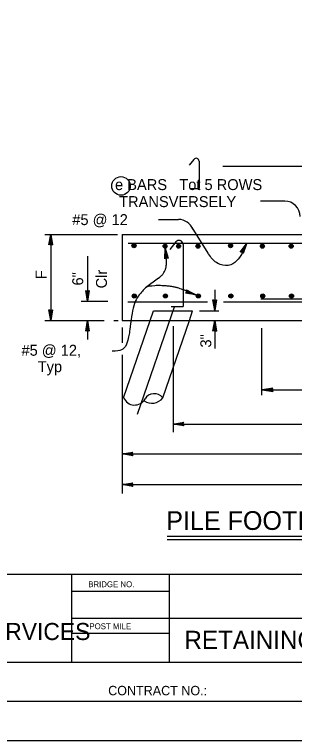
# Model space of a CAD drawing. Extents: x 0 to 2.83, y 0 to 1.83.
# Drawn here: x 1.96 to 2.259, y 0 to 0.775 of the extents above; entities that cross this region are included whole.
import ezdxf

# ---------------------------------------------------------------- set-up
doc = ezdxf.new("R2010")
doc.units = 0
for name, color, linetype in [('10 Sheet Format', 7, 'Continuous'), ('201 Center and Station Line', 7, 'Continuous'), ('210 Border', 7, 'Continuous'), ('212 Leaders and Dim Lines', 7, 'Continuous'), ('213 Rebar', 7, 'Continuous'), ('214 Text and Titles', 7, 'Continuous'), ('240 Concrete', 7, 'Continuous'), ('245 Existing Concrete', 7, 'Continuous')]:
    doc.layers.add(name, color=color, linetype=linetype)

msp = doc.modelspace()

# ---------------------------------------------------------------- linework, layer by layer
at = {"layer": '10 Sheet Format'}
msp.add_line((2.11345, 0.4933), (2.09984, 0.48293), dxfattribs=at)
msp.add_lwpolyline([(0, 0), (2.83333, 0), (2.83333, 1.83333), (0, 1.83333)], close=True, dxfattribs=at)
at = {"layer": '201 Center and Station Line'}
msp.add_line((2.09126, 0.34833), (2.13066, 0.46276), dxfattribs=at)
at = {"layer": '210 Border'}
for p, q in [((2.79167, 0.17708), (0.08333, 0.17708)), ((2.02083, 0.17708), (2.02083, 0.08333)), ((2.125, 0.17708), (2.125, 0.08333)), ((2.02083, 0.15929), (2.125, 0.15929)), ((2.02083, 0.15929), (2.125, 0.15929)), ((2.79167, 0.13021), (2.02083, 0.13021)), ((2.02083, 0.11458), (2.125, 0.11458)), ((2.02083, 0.11458), (2.125, 0.11458)), ((2.79167, 0.08333), (0.08333, 0.08333)), ((2.79167, 0.04167), (0.08333, 0.04167))]:
    msp.add_line(p, q, dxfattribs=at)
at = {"layer": '212 Leaders and Dim Lines'}
for p, q in [((2.24819, 0.57571), (2.22223, 0.57571)), ((2.11379, 0.55608), (2.13492, 0.55608)), ((2.16647, 0.52028), (2.14935, 0.54735)), ((2.16647, 0.52028), (2.14935, 0.54735)), ((1.99236, 0.53988), (2.06986, 0.53988)), ((1.99686, 0.52894), (1.99869, 0.53988)), ((1.99732, 0.52922), (1.99869, 0.53988)), ((1.99869, 0.53988), (1.99778, 0.5295)), ((1.99869, 0.53988), (1.99823, 0.52978)), ((1.99869, 0.53988), (1.99869, 0.44829)), ((1.99869, 0.53006), (1.99869, 0.53988)), ((1.99869, 0.53988), (2.00052, 0.52894)), ((1.9996, 0.5295), (1.99869, 0.53988)), ((1.99915, 0.52978), (1.99869, 0.53988)), ((1.99869, 0.53988), (2.00006, 0.52922)), ((1.99778, 0.5295), (1.99686, 0.52894)), ((1.99778, 0.5295), (1.99869, 0.53006)), ((1.99869, 0.53006), (1.9996, 0.5295)), ((1.9996, 0.5295), (2.00052, 0.52894)), ((2.20055, 0.52135), (2.20737, 0.53017)), ((2.20109, 0.52138), (2.20737, 0.53017)), ((2.20737, 0.53017), (2.20163, 0.52142)), ((2.20737, 0.53017), (2.20217, 0.52145)), ((2.2027, 0.52148), (2.20737, 0.53017)), ((2.20297, 0.52101), (2.20737, 0.53017)), ((2.20325, 0.52055), (2.20737, 0.53017)), ((2.20737, 0.53017), (2.20352, 0.52008)), ((2.20737, 0.53017), (2.20379, 0.51961)), ((2.12025, 0.51414), (2.12061, 0.52528)), ((2.12192, 0.5155), (2.12061, 0.52528)), ((2.12061, 0.52528), (2.12389, 0.51462)), ((2.1229, 0.51506), (2.12061, 0.52528)), ((2.12061, 0.52528), (2.12108, 0.51482)), ((2.12066, 0.51448), (2.12061, 0.52528)), ((2.12061, 0.52528), (2.1215, 0.51516)), ((2.12241, 0.51528), (2.12061, 0.52528)), ((2.12061, 0.52528), (2.12339, 0.51484)), ((2.20163, 0.52142), (2.20055, 0.52135)), ((2.20163, 0.52142), (2.2027, 0.52148)), ((2.2027, 0.52148), (2.20325, 0.52055)), ((2.20325, 0.52055), (2.20379, 0.51961)), ((2.03791, 0.51704), (2.03791, 0.47421)), ((2.12108, 0.51482), (2.12025, 0.51414)), ((2.12108, 0.51482), (2.12192, 0.5155)), ((2.12192, 0.5155), (2.1229, 0.51506)), ((2.1229, 0.51506), (2.12389, 0.51462)), ((2.14387, 0.47999), (2.14364, 0.48105)), ((2.14364, 0.48105), (2.15341, 0.47567)), ((2.14375, 0.48052), (2.15341, 0.47567)), ((2.17357, 0.48084), (2.17357, 0.46427)), ((2.03696, 0.47968), (2.03602, 0.48026)), ((2.03791, 0.46897), (2.03602, 0.48026)), ((2.03791, 0.46897), (2.03649, 0.47997)), ((2.03696, 0.47968), (2.03791, 0.46897)), ((2.03791, 0.4791), (2.03696, 0.47968)), ((2.03744, 0.47939), (2.03791, 0.46897)), ((2.03979, 0.48026), (2.03791, 0.46897)), ((2.03932, 0.47997), (2.03791, 0.46897)), ((2.03791, 0.46897), (2.03885, 0.47968)), ((2.03885, 0.47968), (2.03791, 0.4791)), ((2.03791, 0.46897), (2.03838, 0.47939)), ((2.03791, 0.4791), (2.03791, 0.46897)), ((2.03885, 0.47968), (2.03979, 0.48026)), ((2.14326, 0.47826), (2.14242, 0.47758)), ((2.15341, 0.47567), (2.14242, 0.47758)), ((2.15341, 0.47567), (2.14284, 0.47792)), ((2.1441, 0.47894), (2.14326, 0.47826)), ((2.14326, 0.47826), (2.15341, 0.47567)), ((2.14368, 0.4786), (2.15341, 0.47567)), ((2.15341, 0.47567), (2.14387, 0.47999)), ((2.14387, 0.47999), (2.1441, 0.47894)), ((2.15341, 0.47567), (2.14398, 0.47947)), ((2.1441, 0.47894), (2.15341, 0.47567)), ((2.0313, 0.46893), (2.05974, 0.46893)), ((2.17263, 0.46974), (2.17169, 0.47032)), ((2.17357, 0.45904), (2.17169, 0.47032)), ((2.17357, 0.45904), (2.17216, 0.47003)), ((2.17263, 0.46974), (2.17357, 0.45904)), ((2.17357, 0.46916), (2.17263, 0.46974)), ((2.1731, 0.46945), (2.17357, 0.45904)), ((2.17545, 0.47032), (2.17357, 0.45904)), ((2.17498, 0.47003), (2.17357, 0.45904)), ((2.17357, 0.45904), (2.17451, 0.46974)), ((2.17451, 0.46974), (2.17357, 0.46916)), ((2.17357, 0.45904), (2.17404, 0.46945)), ((2.17357, 0.46916), (2.17357, 0.45904)), ((2.17451, 0.46974), (2.17545, 0.47032)), ((1.99775, 0.45908), (1.99681, 0.45966)), ((1.99869, 0.44837), (1.99681, 0.45966)), ((1.99869, 0.44837), (1.99728, 0.45937)), ((1.99775, 0.45908), (1.99869, 0.44837)), ((1.99869, 0.4585), (1.99775, 0.45908)), ((1.99822, 0.45879), (1.99869, 0.44837)), ((2.00057, 0.45966), (1.99869, 0.44837)), ((2.0001, 0.45937), (1.99869, 0.44837)), ((1.99869, 0.44837), (1.99963, 0.45908)), ((1.99963, 0.45908), (1.99869, 0.4585)), ((1.99869, 0.44837), (1.99916, 0.45879)), ((1.99869, 0.4585), (1.99869, 0.44837)), ((1.99963, 0.45908), (2.00057, 0.45966)), ((2.15745, 0.4587), (2.17811, 0.4587)), ((1.99236, 0.44829), (2.05579, 0.44829)), ((2.03602, 0.43697), (2.03791, 0.44826)), ((2.03649, 0.43726), (2.03791, 0.44826)), ((2.03791, 0.44826), (2.03697, 0.43755)), ((2.03791, 0.44826), (2.03744, 0.43784)), ((2.03791, 0.43813), (2.03791, 0.44826)), ((2.03791, 0.44826), (2.03979, 0.43697)), ((2.03885, 0.43755), (2.03791, 0.44826)), ((2.03838, 0.43784), (2.03791, 0.44826)), ((2.03791, 0.44826), (2.03932, 0.43726)), ((2.03791, 0.44826), (2.03791, 0.42811)), ((2.06606, 0.44829), (2.07061, 0.44829)), ((2.12922, 0.44214), (2.12922, 0.32916)), ((2.17169, 0.43697), (2.17357, 0.44826)), ((2.17216, 0.43726), (2.17357, 0.44826)), ((2.17357, 0.44826), (2.17263, 0.43755)), ((2.17357, 0.44826), (2.1731, 0.43784)), ((2.17357, 0.43813), (2.17357, 0.44826)), ((2.17357, 0.44826), (2.17546, 0.43697)), ((2.17451, 0.43755), (2.17357, 0.44826)), ((2.17404, 0.43784), (2.17357, 0.44826)), ((2.17357, 0.44826), (2.17498, 0.43726)), ((2.17357, 0.44826), (2.17357, 0.41822)), ((2.03697, 0.43755), (2.03602, 0.43697)), ((2.03697, 0.43755), (2.03791, 0.43813)), ((2.03791, 0.43813), (2.03885, 0.43755)), ((2.03885, 0.43755), (2.03979, 0.43697)), ((2.07498, 0.44083), (2.07498, 0.42428)), ((2.17263, 0.43755), (2.17169, 0.43697)), ((2.17263, 0.43755), (2.17357, 0.43813)), ((2.17357, 0.43813), (2.17451, 0.43755)), ((2.17451, 0.43755), (2.17546, 0.43697)), ((2.22343, 0.43996), (2.22343, 0.36864)), ((2.07498, 0.41144), (2.07498, 0.26346)), ((2.22343, 0.37431), (2.45779, 0.37431)), ((2.23565, 0.37619), (2.22437, 0.37431)), ((2.23536, 0.37572), (2.22437, 0.37431)), ((2.22437, 0.37431), (2.23507, 0.37525)), ((2.22437, 0.37431), (2.23478, 0.37478)), ((2.23449, 0.37431), (2.22437, 0.37431)), ((2.22437, 0.37431), (2.23565, 0.37242)), ((2.23507, 0.37336), (2.22437, 0.37431)), ((2.23478, 0.37384), (2.22437, 0.37431)), ((2.22437, 0.37431), (2.23536, 0.37289)), ((2.23507, 0.37525), (2.23449, 0.37431)), ((2.23449, 0.37431), (2.23507, 0.37336)), ((2.23507, 0.37525), (2.23565, 0.37619)), ((2.23507, 0.37336), (2.23565, 0.37242)), ((2.12922, 0.33774), (2.45779, 0.33774)), ((2.12935, 0.33774), (2.14063, 0.33962)), ((2.12935, 0.33774), (2.14034, 0.33915)), ((2.14005, 0.33868), (2.12935, 0.33774)), ((2.13976, 0.33821), (2.12935, 0.33774)), ((2.13947, 0.33774), (2.12935, 0.33774)), ((2.14063, 0.33585), (2.12935, 0.33774)), ((2.12935, 0.33774), (2.14005, 0.3368)), ((2.14034, 0.33633), (2.12935, 0.33774)), ((2.12935, 0.33774), (2.13976, 0.33727)), ((2.13947, 0.33774), (2.14005, 0.33868)), ((2.14005, 0.3368), (2.13947, 0.33774)), ((2.14005, 0.33868), (2.14063, 0.33962)), ((2.14005, 0.3368), (2.14063, 0.33585)), ((2.07498, 0.30585), (2.08627, 0.30774)), ((2.07498, 0.30585), (2.08598, 0.30727)), ((2.08569, 0.3068), (2.07498, 0.30585)), ((2.0854, 0.30632), (2.07498, 0.30585)), ((2.08511, 0.30585), (2.07498, 0.30585)), ((2.08627, 0.30397), (2.07498, 0.30585)), ((2.07498, 0.30585), (2.08569, 0.30491)), ((2.08598, 0.30444), (2.07498, 0.30585)), ((2.07498, 0.30585), (2.0854, 0.30538)), ((2.07498, 0.30585), (2.45779, 0.30585)), ((2.08511, 0.30585), (2.08569, 0.3068)), ((2.08569, 0.30491), (2.08511, 0.30585)), ((2.08569, 0.3068), (2.08627, 0.30774)), ((2.08569, 0.30491), (2.08627, 0.30397)), ((2.07498, 0.27308), (2.08627, 0.27497)), ((2.07498, 0.27308), (2.08598, 0.2745)), ((2.08569, 0.27403), (2.07498, 0.27308)), ((2.0854, 0.27355), (2.07498, 0.27308)), ((2.08511, 0.27308), (2.07498, 0.27308)), ((2.08627, 0.2712), (2.07498, 0.27308)), ((2.07498, 0.27308), (2.08569, 0.27214)), ((2.08598, 0.27167), (2.07498, 0.27308)), ((2.07498, 0.27308), (2.0854, 0.27261)), ((2.07498, 0.27308), (2.54289, 0.27308)), ((2.08511, 0.27308), (2.08569, 0.27403)), ((2.08569, 0.27214), (2.08511, 0.27308)), ((2.08569, 0.27403), (2.08627, 0.27497)), ((2.08569, 0.27214), (2.08627, 0.2712))]:
    msp.add_line(p, q, dxfattribs=at)
for centre, start in [((2.24819, 0.55931), 0), ((2.13492, 0.53968), 20.78057)]:
    msp.add_arc(centre, 0.0164, start, 90, dxfattribs=at)
for points in [[(2.20737, 0.53017), (2.1985, 0.51366), (2.19062, 0.50775), (2.17953, 0.50799), (2.16992, 0.51514), (2.16622, 0.52081)], [(2.11345, 0.4933), (2.11417, 0.49381), (2.11486, 0.49435), (2.11619, 0.49552), (2.11851, 0.49818), (2.12032, 0.50116), (2.12098, 0.50275), (2.12125, 0.50356), (2.12137, 0.50397), (2.12147, 0.50438), (2.12183, 0.50618), (2.12205, 0.50798), (2.12215, 0.5116), (2.12191, 0.51522), (2.1217, 0.51702), (2.12147, 0.51882), (2.12061, 0.52528)], [(2.15341, 0.47567), (2.15036, 0.4768), (2.14732, 0.47802), (2.14126, 0.48049), (2.13515, 0.48271), (2.13206, 0.48359), (2.1305, 0.48396), (2.12893, 0.48426), (2.12421, 0.48492), (2.11944, 0.48529), (2.11463, 0.48544), (2.1098, 0.48541)]]:
    msp.add_spline(points, degree=3, dxfattribs=at)
for points in [[(2.1098, 0.48541), (2.1047, 0.48493), (2.1008, 0.48413), (2.09909, 0.48235), (2.08711, 0.4698), (2.08557, 0.45582), (2.08386, 0.44503)], [(2.08386, 0.44503), (2.08329, 0.43981), (2.08257, 0.43474), (2.08154, 0.42996), (2.07945, 0.42022), (2.07364, 0.41541), (2.06413, 0.41555)]]:
    msp.add_open_spline(points, degree=3, dxfattribs=at)
at = {"layer": '213 Rebar'}
for p, q in [((2.15114, 0.6202), (2.1463, 0.6142)), ((2.15691, 0.61815), (2.15691, 0.58921)), ((2.14754, 0.58921), (2.15691, 0.58921)), ((2.08123, 0.53076), (2.53497, 0.53076)), ((2.13208, 0.53216), (2.12562, 0.52415)), ((2.13978, 0.52942), (2.13978, 0.46302)), ((2.08086, 0.4683), (2.16602, 0.4683)), ((2.18289, 0.4683), (2.51258, 0.4683)), ((2.2228, 0.47129), (2.50955, 0.47129)), ((2.12728, 0.46324), (2.13978, 0.46324))]:
    msp.add_line(p, q, dxfattribs=at)
for centre, radius in [((2.0875, 0.52803), 0.00217), ((2.0875, 0.52803), 0.00175), ((2.0875, 0.52803), 0.00134), ((2.0875, 0.52803), 0.000922), ((2.0875, 0.52803), 0.000506), ((2.12068, 0.52761), 0.00217), ((2.12068, 0.52761), 0.00175), ((2.12068, 0.52761), 0.00134), ((2.12068, 0.52761), 0.000922), ((2.12068, 0.52761), 0.000506), ((2.13501, 0.52761), 0.00217), ((2.13501, 0.52761), 0.00175), ((2.13501, 0.52761), 0.00134), ((2.13501, 0.52761), 0.000922), ((2.13501, 0.52761), 0.000506), ((2.15574, 0.52761), 0.00217), ((2.15574, 0.52761), 0.00175), ((2.15574, 0.52761), 0.00134), ((2.15574, 0.52761), 0.000922), ((2.15574, 0.52761), 0.000506), ((2.19044, 0.52803), 0.00217), ((2.19044, 0.52803), 0.00175), ((2.19044, 0.52803), 0.00134), ((2.19044, 0.52803), 0.000922), ((2.19044, 0.52803), 0.000506), ((2.22441, 0.52761), 0.00217), ((2.22441, 0.52761), 0.00175), ((2.22441, 0.52761), 0.00134), ((2.22441, 0.52761), 0.000922), ((2.22441, 0.52761), 0.000506), ((2.25506, 0.52761), 0.00217), ((2.25506, 0.52761), 0.00175), ((2.25506, 0.52761), 0.00134), ((2.25506, 0.52761), 0.000922), ((2.25506, 0.52761), 0.000506), ((2.08777, 0.47442), 0.00217), ((2.08777, 0.47442), 0.00175), ((2.08777, 0.47442), 0.00134), ((2.08777, 0.47442), 0.000922), ((2.08777, 0.47442), 0.000506), ((2.12103, 0.47444), 0.00217), ((2.12103, 0.47444), 0.00175), ((2.12103, 0.47444), 0.00134), ((2.12103, 0.47444), 0.000922), ((2.12103, 0.47444), 0.000506), ((2.15608, 0.47444), 0.00217), ((2.15608, 0.47444), 0.00175), ((2.15608, 0.47444), 0.00134), ((2.15608, 0.47444), 0.000922), ((2.15608, 0.47444), 0.000506), ((2.19072, 0.47442), 0.00217), ((2.19072, 0.47442), 0.00175), ((2.19072, 0.47442), 0.00134), ((2.19072, 0.47442), 0.000922), ((2.19072, 0.47442), 0.000506), ((2.22476, 0.47444), 0.00217), ((2.22476, 0.47444), 0.00175), ((2.22476, 0.47444), 0.00134), ((2.22476, 0.47444), 0.000922), ((2.22476, 0.47444), 0.000506), ((2.25541, 0.47444), 0.00217), ((2.25541, 0.47444), 0.00175), ((2.25541, 0.47444), 0.00134), ((2.25541, 0.47444), 0.000922), ((2.25541, 0.47444), 0.000506)]:
    msp.add_circle(centre, radius, dxfattribs=at)
for centre, radius in [((2.15366, 0.61815), 0.00325), ((2.13544, 0.52942), 0.00433)]:
    msp.add_arc(centre, radius, 0, 141.36852, dxfattribs=at)
at = {"layer": '214 Text and Titles'}
for p, q in [((2.12293, 0.2179), (2.5028, 0.2179)), ((2.12293, 0.21465), (2.5028, 0.21465))]:
    msp.add_line(p, q, dxfattribs=at)
msp.add_circle((2.07362, 0.59187), 0.00991, dxfattribs=at)
at = {"layer": '240 Concrete'}
for p, q in [((2.07498, 0.53988), (2.07498, 0.44829)), ((2.07498, 0.53988), (2.53511, 0.53988)), ((2.10484, 0.44829), (2.10838, 0.45858)), ((2.10838, 0.45858), (2.15005, 0.45858)), ((2.14651, 0.44829), (2.15005, 0.45858)), ((2.07498, 0.44829), (2.5429, 0.44829)), ((2.07647, 0.36588), (2.10484, 0.44829)), ((2.11813, 0.36588), (2.14651, 0.44829))]:
    msp.add_line(p, q, dxfattribs=at)
for centre, radius, start, end in [((2.08821, 0.37072), 0.0127, 202.3985, 330.73786), ((2.10652, 0.37493), 0.01496, 236.49165, 322.22812), ((2.10918, 0.35867), 0.01149, 38.84479, 149.46336)]:
    msp.add_arc(centre, radius, start, end, dxfattribs=at)
at = {"layer": '245 Existing Concrete'}
msp.add_line((2.18207, 0.61279), (2.45779, 0.61279), dxfattribs=at)

# ---------------------------------------------------------------- texts
at = {"layer": '210 Border'}
for s, height, p in [('BRIDGE NO.', 0.006249, (2.03869, 0.16362)), ('ENGINEERING SERVICES', 0.0182285, (1.74029, 0.1072)), ('POST MILE', 0.006249, (2.03996, 0.11879)), ('RETAINING WALL TYPE 7SWBP - DETAILS No. 1', 0.019314, (2.14125, 0.09775)), ('CONTRACT NO.:', 0.01, (2.05997, 0.04828))]:
    msp.add_text(s, height=height, dxfattribs=at).set_placement(p)
at = {"layer": '212 Leaders and Dim Lines'}
for s, height, p in [('F', 0.01167, (1.99425, 0.49236)), ('6"', 0.011667, (2.03334, 0.4856)), ('Clr', 0.011667, (2.05865, 0.48252)), ('3"', 0.011667, (2.16986, 0.41937))]:
    msp.add_text(s, height=height, rotation=90, dxfattribs=at).set_placement(p)
at = {"layer": '214 Text and Titles'}
for s, height, p in [('e BARS   Tot 5 ROWS', 0.0116667, (2.06728, 0.58745)), (' TRANSVERSELY', 0.0116667, (2.06728, 0.56928)), ('#5 @ 12', 0.011667, (2.02172, 0.55006)), ('#5 @ 12, ', 0.011667, (1.96752, 0.41064)), ('    Typ', 0.011667, (1.96752, 0.39314)), ('PILE FOOTING SECTION', 0.0200026, (2.12188, 0.22474))]:
    msp.add_text(s, height=height, dxfattribs=at).set_placement(p)

doc.saveas('drawing.dxf')
